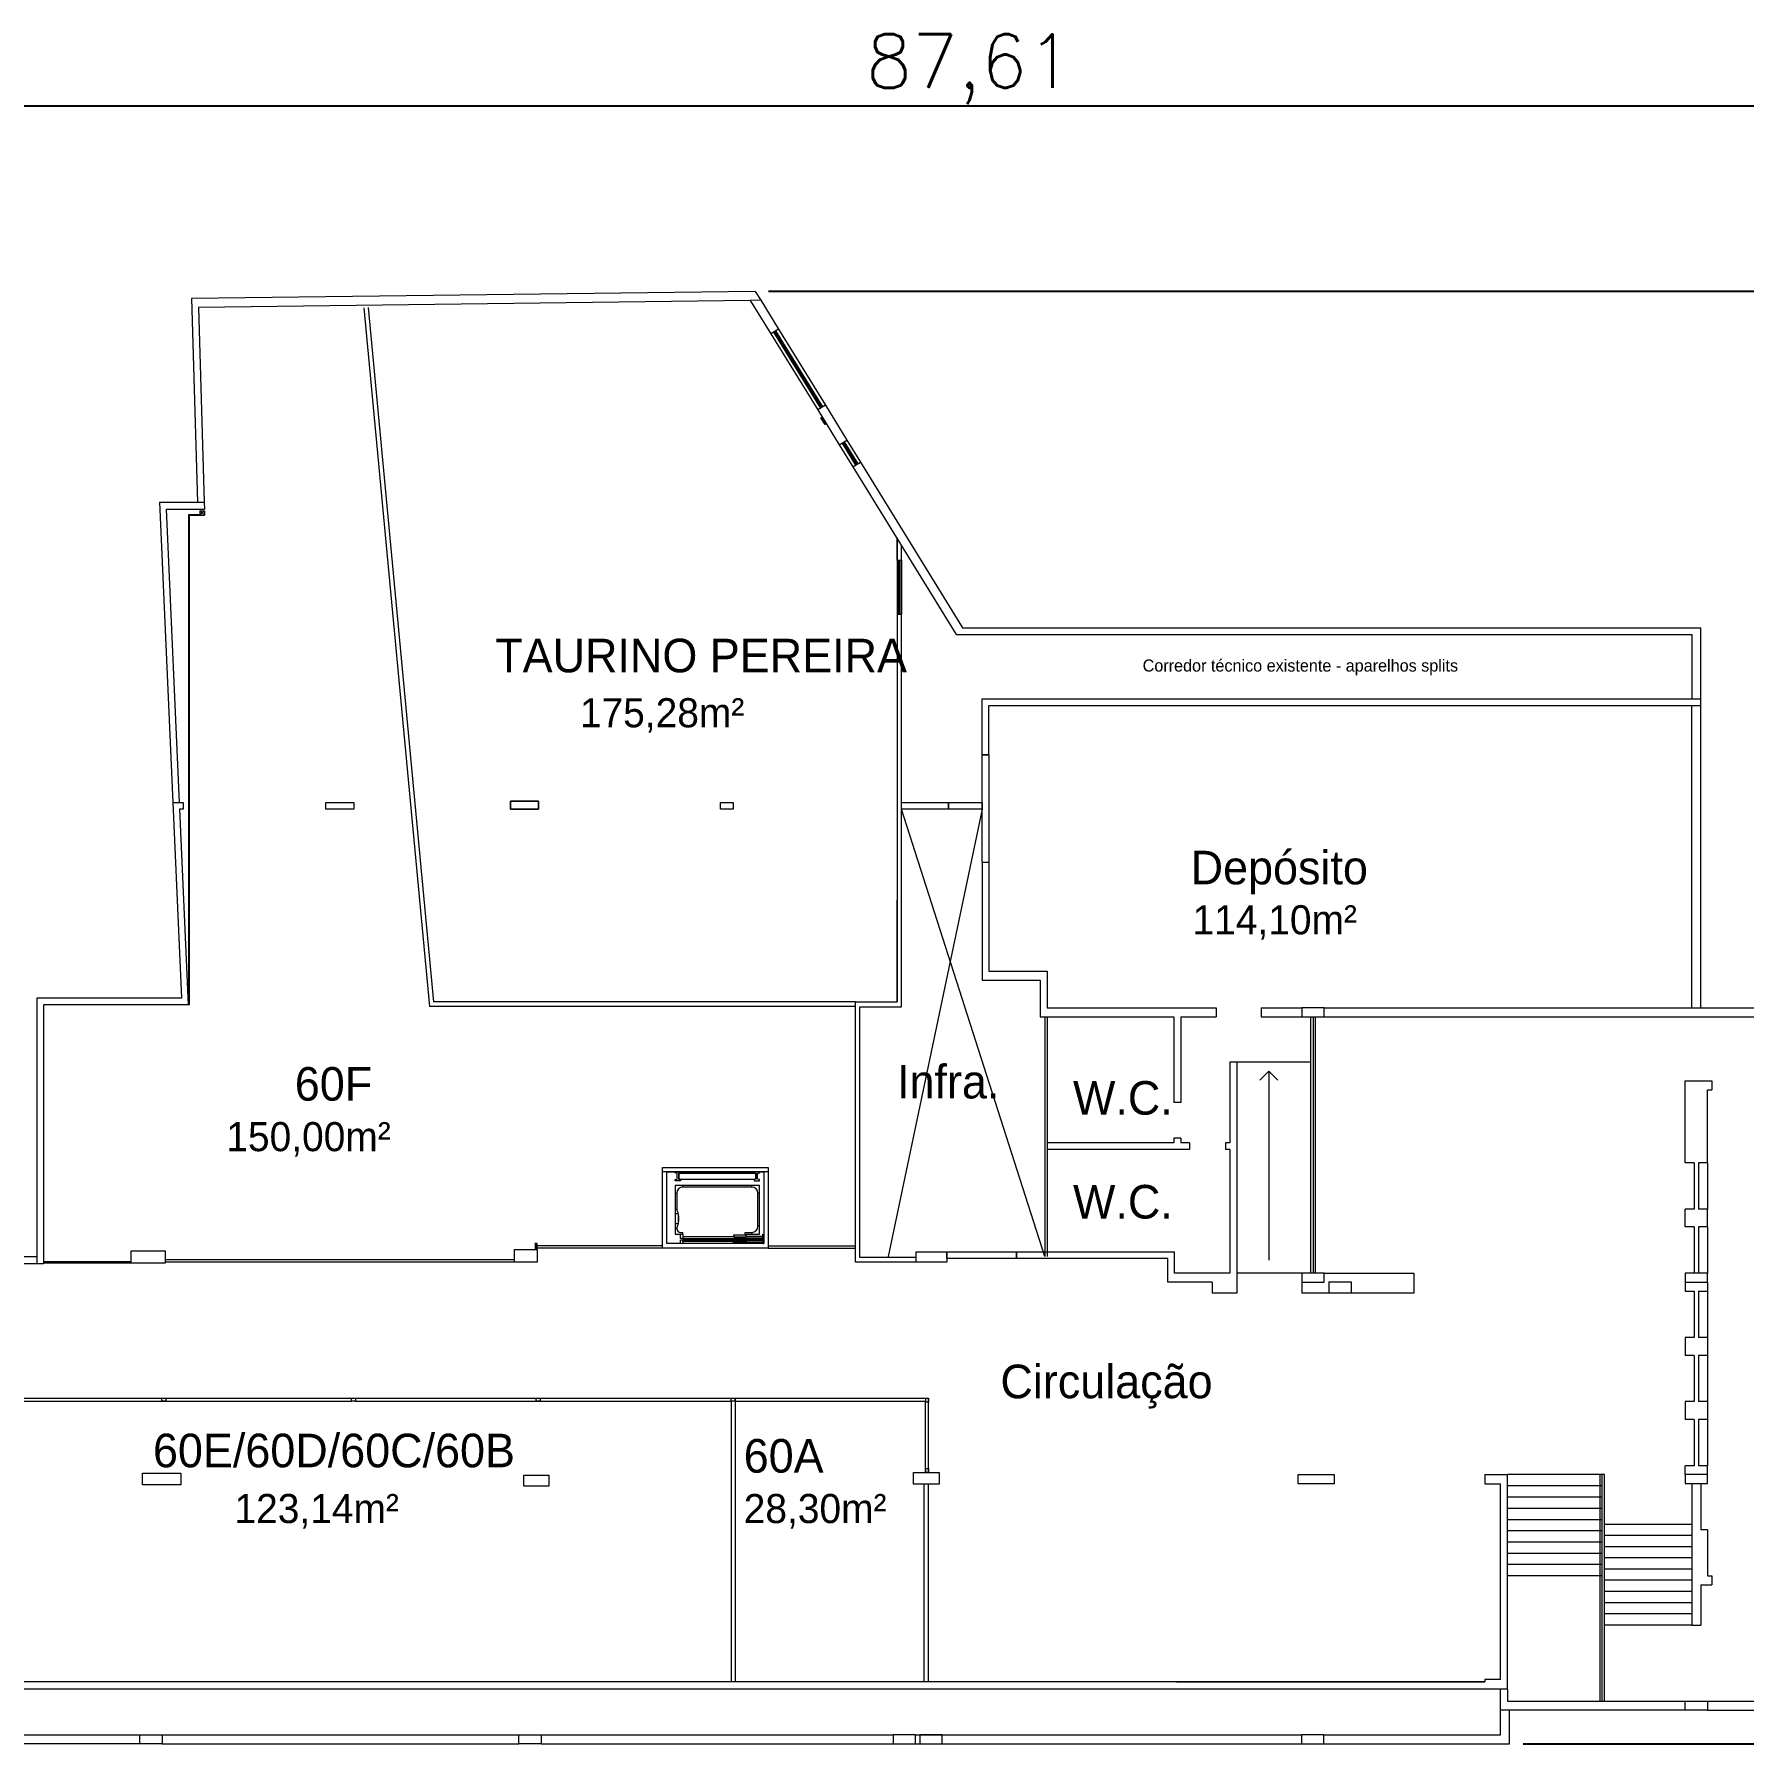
# Model space of a CAD drawing. Header units: metres. Extents: x 3139 to 3231.7, y 1756.4 to 1798.3.
# Drawn here: x 3161.91 to 3200.09, y 1760.14 to 1798.32 of the extents above; entities that cross this region are included whole.
import ezdxf

# ---------------------------------------------------------------- set-up
doc = ezdxf.new("R2010")
doc.units = ezdxf.units.M
doc.layers.add('PAREDES', color=7, linetype='Continuous')
doc.layers.add('VAGAS', color=253, linetype='Continuous')
doc.styles.add('PADRAO MK', font='')
doc.styles.add('ROMANS', font='romans', dxfattribs={"height": 0.16})
doc.styles.get("Standard").update_dxf_attribs({"font": 'arial.ttf'})
doc.styles.get('PADRAO MK').set_extended_font_data('AvantGarde Bk BT')
doc.dimstyles.new('Cota', dxfattribs={"dimtxt": 0.07, "dimasz": 0.08, "dimexe": 0.04, "dimexo": 0.04, "dimgap": 0.02, "dimtad": 1, "dimtxsty": 'Standard', "dimcen": 2.5, "dimclrd": 252, "dimclre": 252, "dimadec": 0, "dimazin": 0, "dimtfac": 1, "dimtmove": 0, "dimatfit": 3, "dimfxl": 1, "dimarcsym": 0})

# ---------------------------------------------------------------- blocks, each defined once
blk = doc.blocks.new('*D8')
at = {"layer": 'DEFPOINTS', "color": 0, "transparency": 16777216}
for p in [(3226.606, 1796.718), (3138.997, 1776.993), (3226.606, 1775.974)]:
    blk.add_point(p, dxfattribs=at)
at = {"layer": 'VAGAS', "color": 1, "lineweight": -2, "transparency": 16777216}
for p, q in [((3138.997, 1777.293), (3138.997, 1797.218)), ((3226.606, 1776.274), (3226.606, 1797.218)), ((3139.347, 1796.718), (3226.256, 1796.718))]:
    blk.add_line(p, q, dxfattribs=at)
at = {"layer": 'VAGAS', "color": 1, "transparency": 16777216}
for points in [[(3139.347, 1796.777), (3139.347, 1796.66), (3138.997, 1796.718)], [(3226.256, 1796.777), (3226.256, 1796.66), (3226.606, 1796.718)]]:
    blk.add_solid(points, dxfattribs=at)
at = {"layer": 'VAGAS', "color": 7, "transparency": 16777216, "insert": (3182.801, 1797.533), "char_height": 0.16, "attachment_point": 5, "style": 'ROMANS'}
blk.add_mtext('{\\H7.5x;87,61}', dxfattribs=at)
blk = doc.blocks.new('_ArchTick')
at = {"color": 0, "linetype": 'ByBlock', "const_width": 0.15}
blk.add_lwpolyline([(-0.5, -0.5), (0.5, 0.5)], dxfattribs=at)
blk = doc.blocks.new('*D9')
at = {"layer": 'DEFPOINTS', "color": 0, "transparency": 16777216}
for p in [(3178.013, 1792.577), (3194.861, 1760.143), (3231.205, 1760.143)]:
    blk.add_point(p, dxfattribs=at)
at = {"layer": 'VAGAS', "color": 1, "lineweight": -2, "transparency": 16777216}
for p, q in [((3178.313, 1792.577), (3231.705, 1792.577)), ((3231.205, 1792.227), (3231.205, 1760.493)), ((3195.161, 1760.143), (3231.705, 1760.143))]:
    blk.add_line(p, q, dxfattribs=at)
at = {"layer": 'VAGAS', "color": 1, "transparency": 16777216}
for points in [[(3231.146, 1792.227), (3231.263, 1792.227), (3231.205, 1792.577)], [(3231.146, 1760.493), (3231.263, 1760.493), (3231.205, 1760.143)]]:
    blk.add_solid(points, dxfattribs=at)
at = {"layer": 'VAGAS', "color": 7, "transparency": 16777216, "insert": (3230.391, 1776.36), "char_height": 0.16, "attachment_point": 5, "rotation": 90, "style": 'ROMANS'}
blk.add_mtext('{\\H7.5x;32,43}', dxfattribs=at)
blk = doc.blocks.new('_Open90')
at = {"color": 0, "linetype": 'ByBlock', "lineweight": -2}
for p, q in [((0, 0), (-1, 0)), ((-0.5, 0.5), (0, 0)), ((0, 0), (-0.5, -0.5))]:
    blk.add_line(p, q, dxfattribs=at)

msp = doc.modelspace()

# ---------------------------------------------------------------- linework, layer by layer
at = {"layer": 'PAREDES', "color": 253, "lineweight": 0}
for p, q in [((3178.013, 1792.574), (3165.428, 1792.413)), ((3178.013, 1792.574), (3178.136, 1792.376)), ((3165.428, 1792.413), (3165.555, 1787.863)), ((3177.903, 1792.373), (3165.58, 1792.214)), ((3165.58, 1792.214), (3165.705, 1787.863)), ((3169.271, 1792.204), (3170.738, 1776.608)), ((3169.371, 1792.213), (3170.829, 1776.708)), ((3178.136, 1792.376), (3177.903, 1792.373)), ((3177.903, 1792.373), (3178.362, 1791.628)), ((3178.136, 1792.376), (3178.532, 1791.733)), ((3178.532, 1791.733), (3178.362, 1791.628)), ((3178.362, 1791.628), (3179.411, 1789.926)), ((3178.424, 1791.666), (3179.473, 1789.964)), ((3178.447, 1791.681), (3179.496, 1789.978)), ((3178.47, 1791.695), (3179.519, 1789.992)), ((3178.532, 1791.733), (3179.581, 1790.03)), ((3179.581, 1790.03), (3179.411, 1789.926)), ((3179.411, 1789.926), (3179.891, 1789.148)), ((3179.581, 1790.03), (3180.061, 1789.253)), ((3179.482, 1789.753), (3179.506, 1789.771)), ((3179.573, 1789.603), (3179.482, 1789.753)), ((3179.597, 1789.621), (3179.506, 1789.771)), ((3179.573, 1789.603), (3179.597, 1789.621)), ((3179.891, 1789.148), (3180.061, 1789.253)), ((3179.891, 1789.148), (3180.195, 1788.654)), ((3179.953, 1789.186), (3180.257, 1788.692)), ((3179.976, 1789.2), (3180.28, 1788.707)), ((3179.999, 1789.214), (3180.303, 1788.721)), ((3180.061, 1789.253), (3180.365, 1788.759)), ((3180.195, 1788.654), (3180.365, 1788.759)), ((3180.365, 1788.759), (3182.644, 1785.063)), ((3180.195, 1788.654), (3182.501, 1784.913)), ((3164.708, 1787.863), (3165.007, 1781.163)), ((3164.708, 1787.863), (3165.705, 1787.863)), ((3164.858, 1787.713), (3165.15, 1781.163)), ((3164.858, 1787.713), (3165.712, 1787.713)), ((3165.362, 1787.593), (3165.612, 1787.593)), ((3165.362, 1776.643), (3165.362, 1787.593)), ((3165.362, 1787.593), (3165.612, 1787.593)), ((3165.612, 1787.573), (3165.712, 1787.673)), ((3165.705, 1787.863), (3165.712, 1787.713)), ((3165.382, 1787.573), (3165.612, 1787.573)), ((3165.382, 1776.643), (3165.382, 1787.573)), ((3165.382, 1787.573), (3165.612, 1787.573)), ((3181.182, 1786.568), (3181.182, 1787.054)), ((3181.182, 1787.054), (3181.182, 1776.708)), ((3181.281, 1786.568), (3181.281, 1786.892)), ((3181.182, 1786.568), (3181.182, 1785.368)), ((3181.182, 1786.568), (3181.281, 1786.568)), ((3181.215, 1786.568), (3181.215, 1785.368)), ((3181.232, 1786.568), (3181.232, 1785.368)), ((3181.245, 1786.568), (3181.245, 1785.368)), ((3181.281, 1786.568), (3181.281, 1785.368)), ((3181.182, 1785.368), (3181.282, 1785.368)), ((3181.281, 1785.368), (3181.281, 1785.368)), ((3181.282, 1776.598), (3181.282, 1785.368)), ((3182.501, 1784.913), (3191.702, 1784.913)), ((3182.644, 1785.063), (3191.702, 1785.063)), ((3191.702, 1785.063), (3199.131, 1785.063)), ((3191.702, 1784.913), (3198.931, 1784.913)), ((3198.931, 1784.913), (3198.931, 1783.473)), ((3199.131, 1783.473), (3199.131, 1785.063)), ((3183.081, 1782.223), (3183.081, 1783.473)), ((3183.081, 1783.473), (3199.131, 1783.473)), ((3183.081, 1782.223), (3183.081, 1783.473)), ((3199.131, 1776.573), (3199.131, 1783.473)), ((3183.231, 1782.223), (3183.231, 1783.323)), ((3183.231, 1783.323), (3199.131, 1783.323)), ((3183.231, 1782.223), (3183.231, 1783.323)), ((3198.931, 1776.573), (3198.931, 1783.323)), ((3183.231, 1782.223), (3183.081, 1782.223)), ((3183.081, 1779.823), (3183.081, 1782.223)), ((3183.081, 1782.223), (3183.231, 1782.223)), ((3183.231, 1782.223), (3183.231, 1779.823)), ((3165.007, 1781.163), (3165.242, 1781.163)), ((3165.007, 1781.163), (3165.242, 1781.163)), ((3165.007, 1781.163), (3165.202, 1776.793)), ((3165.007, 1781.163), (3165.202, 1776.793)), ((3165.242, 1781.163), (3165.242, 1781.013)), ((3165.242, 1781.163), (3165.242, 1781.013)), ((3168.422, 1781.013), (3168.422, 1781.163)), ((3168.422, 1781.163), (3169.052, 1781.163)), ((3168.422, 1781.013), (3168.422, 1781.163)), ((3168.422, 1781.163), (3169.052, 1781.163)), ((3169.052, 1781.163), (3169.052, 1781.013)), ((3169.052, 1781.163), (3169.052, 1781.013)), ((3172.552, 1781.013), (3172.552, 1781.193)), ((3172.552, 1781.193), (3172.882, 1781.193)), ((3173.172, 1781.193), (3172.552, 1781.193)), ((3172.552, 1781.193), (3172.552, 1781.013)), ((3172.882, 1781.193), (3172.882, 1781.193)), ((3172.882, 1781.193), (3173.172, 1781.193)), ((3173.172, 1781.193), (3173.172, 1781.013)), ((3173.172, 1781.013), (3173.172, 1781.193)), ((3177.242, 1781.163), (3177.522, 1781.163)), ((3177.242, 1781.013), (3177.242, 1781.163)), ((3177.242, 1781.163), (3177.522, 1781.163)), ((3177.242, 1781.013), (3177.242, 1781.163)), ((3177.242, 1781.163), (3177.522, 1781.163)), ((3177.242, 1781.013), (3177.242, 1781.163)), ((3177.522, 1781.163), (3177.522, 1781.013)), ((3177.522, 1781.163), (3177.522, 1781.013)), ((3177.522, 1781.163), (3177.522, 1781.013)), ((3181.282, 1781.163), (3182.331, 1781.163)), ((3181.282, 1781.013), (3181.282, 1781.163)), ((3181.282, 1781.163), (3182.331, 1781.163)), ((3181.282, 1781.013), (3181.282, 1781.163)), ((3182.331, 1781.163), (3183.081, 1781.163)), ((3182.331, 1781.013), (3182.331, 1781.163)), ((3182.331, 1781.163), (3182.331, 1781.013)), ((3182.331, 1781.163), (3182.331, 1781.013)), ((3183.081, 1781.163), (3183.081, 1781.013)), ((3165.242, 1781.013), (3165.157, 1781.013)), ((3165.157, 1781.013), (3165.352, 1776.643)), ((3165.242, 1781.013), (3165.157, 1781.013)), ((3165.157, 1781.013), (3165.352, 1776.643)), ((3169.052, 1781.013), (3168.422, 1781.013)), ((3169.052, 1781.013), (3168.422, 1781.013)), ((3173.172, 1781.013), (3172.552, 1781.013)), ((3172.552, 1781.013), (3173.172, 1781.013)), ((3177.522, 1781.013), (3177.242, 1781.013)), ((3177.522, 1781.013), (3177.242, 1781.013)), ((3177.522, 1781.013), (3177.242, 1781.013)), ((3183.081, 1781.013), (3180.981, 1771.023)), ((3182.181, 1781.013), (3181.282, 1781.013)), ((3182.331, 1781.013), (3181.282, 1781.013)), ((3184.481, 1771.023), (3181.282, 1781.013)), ((3183.081, 1781.013), (3182.331, 1781.013)), ((3183.081, 1779.823), (3183.081, 1777.193)), ((3183.231, 1779.823), (3183.081, 1779.823)), ((3183.081, 1779.823), (3183.081, 1777.193)), ((3183.231, 1779.823), (3183.231, 1777.393)), ((3181.182, 1776.708), (3181.182, 1778.977)), ((3183.231, 1777.393), (3184.531, 1777.393)), ((3184.531, 1777.393), (3184.531, 1776.573)), ((3183.081, 1777.193), (3184.381, 1777.193)), ((3183.081, 1777.193), (3184.381, 1777.193)), ((3184.381, 1777.193), (3184.381, 1776.373)), ((3165.202, 1776.793), (3161.972, 1776.793)), ((3161.972, 1776.793), (3161.972, 1770.863)), ((3161.972, 1776.643), (3161.972, 1771.013)), ((3165.382, 1776.643), (3162.122, 1776.643)), ((3162.122, 1776.643), (3162.122, 1770.863)), ((3162.122, 1776.643), (3162.122, 1776.643)), ((3162.122, 1776.643), (3162.122, 1770.863)), ((3180.252, 1776.608), (3170.738, 1776.608)), ((3180.252, 1776.708), (3170.829, 1776.708)), ((3180.252, 1770.898), (3180.252, 1776.708)), ((3180.252, 1770.898), (3180.252, 1776.708)), ((3180.252, 1776.708), (3181.182, 1776.708)), ((3180.352, 1770.998), (3180.352, 1776.598)), ((3180.352, 1776.598), (3181.282, 1776.598)), ((3180.352, 1770.998), (3180.352, 1776.598)), ((3184.531, 1776.573), (3188.31, 1776.573)), ((3188.31, 1776.573), (3188.31, 1776.373)), ((3189.31, 1776.573), (3190.221, 1776.573)), ((3189.31, 1776.573), (3189.31, 1776.373)), ((3190.721, 1776.573), (3190.221, 1776.573)), ((3190.221, 1776.573), (3190.221, 1776.373)), ((3190.721, 1776.573), (3195.113, 1776.573)), ((3190.721, 1776.373), (3190.721, 1776.573)), ((3190.781, 1776.573), (3207.817, 1776.573)), ((3190.781, 1776.573), (3207.817, 1776.573)), ((3184.381, 1776.373), (3187.366, 1776.373)), ((3184.481, 1776.373), (3184.481, 1771.023)), ((3184.531, 1776.373), (3184.531, 1771.023)), ((3187.366, 1776.373), (3187.366, 1774.463)), ((3187.516, 1776.373), (3187.516, 1774.463)), ((3187.516, 1776.373), (3188.31, 1776.373)), ((3189.31, 1776.373), (3190.221, 1776.373)), ((3190.221, 1776.373), (3190.721, 1776.373)), ((3190.413, 1776.373), (3190.413, 1770.653)), ((3190.476, 1776.373), (3190.476, 1770.653)), ((3190.519, 1776.373), (3190.519, 1770.653)), ((3190.721, 1776.373), (3195.113, 1776.373)), ((3190.781, 1776.373), (3201.131, 1776.373)), ((3190.781, 1776.373), (3201.131, 1776.373)), ((3188.616, 1775.373), (3188.616, 1773.563)), ((3188.616, 1775.373), (3188.766, 1775.373)), ((3188.766, 1775.373), (3188.766, 1772.183)), ((3188.766, 1775.373), (3190.413, 1775.373)), ((3190.519, 1774.948), (3190.519, 1774.798)), ((3198.781, 1774.948), (3199.381, 1774.948)), ((3198.781, 1773.113), (3198.781, 1774.948)), ((3199.281, 1774.748), (3199.381, 1774.748)), ((3199.281, 1773.113), (3199.281, 1774.748)), ((3199.381, 1774.948), (3199.381, 1774.748)), ((3187.516, 1774.463), (3187.366, 1774.463)), ((3187.366, 1773.563), (3184.533, 1773.563)), ((3187.516, 1773.663), (3187.366, 1773.663)), ((3187.366, 1773.663), (3187.366, 1773.563)), ((3187.516, 1773.663), (3187.516, 1773.563)), ((3187.716, 1773.563), (3187.516, 1773.563)), ((3187.716, 1773.563), (3187.716, 1773.413)), ((3188.616, 1773.563), (3188.516, 1773.563)), ((3188.516, 1773.563), (3188.516, 1773.413)), ((3187.716, 1773.413), (3184.531, 1773.413)), ((3188.616, 1773.413), (3188.516, 1773.413)), ((3188.616, 1773.413), (3188.616, 1770.653)), ((3188.766, 1773.223), (3188.766, 1770.203)), ((3198.981, 1773.113), (3198.781, 1773.113)), ((3198.981, 1773.113), (3198.981, 1772.083)), ((3199.281, 1773.113), (3199.081, 1773.113)), ((3199.081, 1773.113), (3199.081, 1772.083)), ((3199.281, 1773.113), (3199.281, 1772.083)), ((3175.942, 1771.213), (3175.942, 1773.013)), ((3175.942, 1773.013), (3178.302, 1773.013)), ((3175.942, 1772.915), (3175.942, 1773.013)), ((3175.942, 1773.013), (3178.302, 1773.013)), ((3175.942, 1771.213), (3175.942, 1773.013)), ((3175.942, 1773.013), (3178.302, 1773.013)), ((3175.942, 1772.915), (3175.942, 1773.013)), ((3175.942, 1773.013), (3178.302, 1773.013)), ((3178.302, 1772.915), (3175.942, 1772.915)), ((3178.302, 1772.915), (3175.942, 1772.915)), ((3176.043, 1771.311), (3176.043, 1772.915)), ((3176.043, 1772.915), (3178.207, 1772.915)), ((3176.043, 1771.311), (3176.043, 1772.915)), ((3176.043, 1772.915), (3178.207, 1772.915)), ((3176.223, 1772.89), (3176.223, 1772.915)), ((3176.223, 1772.915), (3176.348, 1772.915)), ((3176.223, 1772.89), (3176.223, 1772.915)), ((3176.223, 1772.915), (3176.348, 1772.915)), ((3176.223, 1772.89), (3176.223, 1772.915)), ((3176.223, 1772.915), (3176.348, 1772.915)), ((3176.273, 1772.877), (3176.223, 1772.89)), ((3176.273, 1772.877), (3176.223, 1772.89)), ((3176.273, 1772.877), (3176.223, 1772.89)), ((3176.223, 1772.74), (3176.273, 1772.752)), ((3176.223, 1772.74), (3176.273, 1772.752)), ((3176.223, 1772.74), (3176.273, 1772.752)), ((3176.223, 1772.715), (3176.223, 1772.74)), ((3176.223, 1772.715), (3176.223, 1772.74)), ((3176.223, 1772.715), (3176.223, 1772.74)), ((3176.348, 1772.715), (3176.223, 1772.715)), ((3176.348, 1772.715), (3176.223, 1772.715)), ((3176.348, 1772.715), (3176.223, 1772.715)), ((3176.273, 1772.752), (3176.273, 1772.877)), ((3176.273, 1772.752), (3176.273, 1772.877)), ((3176.273, 1772.752), (3176.273, 1772.877)), ((3176.348, 1772.89), (3176.298, 1772.877)), ((3176.348, 1772.89), (3176.298, 1772.877)), ((3176.348, 1772.89), (3176.298, 1772.877)), ((3176.298, 1772.877), (3176.298, 1772.752)), ((3176.298, 1772.877), (3176.298, 1772.752)), ((3176.298, 1772.877), (3176.298, 1772.752)), ((3176.298, 1772.752), (3176.348, 1772.74)), ((3176.298, 1772.752), (3176.348, 1772.74)), ((3176.298, 1772.752), (3176.348, 1772.74)), ((3176.348, 1772.877), (3176.311, 1772.865)), ((3176.348, 1772.877), (3176.311, 1772.865)), ((3176.348, 1772.877), (3176.311, 1772.865)), ((3176.311, 1772.865), (3176.311, 1772.765)), ((3176.311, 1772.865), (3176.311, 1772.765)), ((3176.311, 1772.865), (3176.311, 1772.765)), ((3176.311, 1772.765), (3176.348, 1772.752)), ((3176.311, 1772.765), (3176.348, 1772.752)), ((3176.311, 1772.765), (3176.348, 1772.752)), ((3176.348, 1772.915), (3176.348, 1772.89)), ((3176.348, 1772.915), (3176.348, 1772.89)), ((3176.348, 1772.915), (3176.348, 1772.89)), ((3177.987, 1772.877), (3176.348, 1772.877)), ((3177.987, 1772.877), (3176.348, 1772.877)), ((3177.987, 1772.877), (3176.348, 1772.877)), ((3176.348, 1772.752), (3177.987, 1772.752)), ((3176.348, 1772.752), (3177.987, 1772.752)), ((3176.348, 1772.752), (3177.987, 1772.752)), ((3176.348, 1772.74), (3176.348, 1772.715)), ((3176.348, 1772.74), (3176.348, 1772.715)), ((3176.348, 1772.74), (3176.348, 1772.715)), ((3178.112, 1772.915), (3177.987, 1772.915)), ((3177.987, 1772.915), (3177.987, 1772.89)), ((3178.112, 1772.915), (3177.987, 1772.915)), ((3177.987, 1772.915), (3177.987, 1772.89)), ((3178.112, 1772.915), (3177.987, 1772.915)), ((3177.987, 1772.915), (3177.987, 1772.89)), ((3177.987, 1772.89), (3178.037, 1772.877)), ((3177.987, 1772.89), (3178.037, 1772.877)), ((3177.987, 1772.89), (3178.037, 1772.877)), ((3178.025, 1772.865), (3177.987, 1772.877)), ((3178.025, 1772.865), (3177.987, 1772.877)), ((3178.025, 1772.865), (3177.987, 1772.877)), ((3177.987, 1772.752), (3178.025, 1772.765)), ((3177.987, 1772.752), (3178.025, 1772.765)), ((3177.987, 1772.752), (3178.025, 1772.765)), ((3178.037, 1772.752), (3177.987, 1772.74)), ((3178.037, 1772.752), (3177.987, 1772.74)), ((3178.037, 1772.752), (3177.987, 1772.74)), ((3177.987, 1772.74), (3177.987, 1772.715)), ((3177.987, 1772.74), (3177.987, 1772.715)), ((3177.987, 1772.74), (3177.987, 1772.715)), ((3177.987, 1772.715), (3178.112, 1772.715)), ((3177.987, 1772.715), (3178.112, 1772.715)), ((3177.987, 1772.715), (3178.112, 1772.715)), ((3178.025, 1772.765), (3178.025, 1772.865)), ((3178.025, 1772.765), (3178.025, 1772.865)), ((3178.025, 1772.765), (3178.025, 1772.865)), ((3178.037, 1772.877), (3178.037, 1772.752)), ((3178.037, 1772.877), (3178.037, 1772.752)), ((3178.037, 1772.877), (3178.037, 1772.752)), ((3178.062, 1772.877), (3178.112, 1772.89)), ((3178.062, 1772.877), (3178.112, 1772.89)), ((3178.062, 1772.877), (3178.112, 1772.89)), ((3178.062, 1772.752), (3178.062, 1772.877)), ((3178.062, 1772.752), (3178.062, 1772.877)), ((3178.062, 1772.752), (3178.062, 1772.877)), ((3178.112, 1772.74), (3178.062, 1772.752)), ((3178.112, 1772.74), (3178.062, 1772.752)), ((3178.112, 1772.74), (3178.062, 1772.752)), ((3178.112, 1772.89), (3178.112, 1772.915)), ((3178.112, 1772.89), (3178.112, 1772.915)), ((3178.112, 1772.89), (3178.112, 1772.915)), ((3178.112, 1772.715), (3178.112, 1772.74)), ((3178.112, 1772.715), (3178.112, 1772.74)), ((3178.112, 1772.715), (3178.112, 1772.74)), ((3178.207, 1772.915), (3178.207, 1771.311)), ((3178.207, 1772.915), (3178.207, 1771.311)), ((3178.302, 1773.013), (3178.302, 1771.213)), ((3178.302, 1773.013), (3178.302, 1772.915)), ((3178.302, 1773.013), (3178.302, 1771.213)), ((3178.302, 1773.013), (3178.302, 1772.915)), ((3178.112, 1772.612), (3176.223, 1772.612)), ((3176.223, 1772.612), (3176.223, 1771.648)), ((3178.112, 1772.612), (3176.223, 1772.612)), ((3176.223, 1772.612), (3176.223, 1771.648)), ((3178.112, 1772.612), (3176.223, 1772.612)), ((3176.223, 1772.612), (3176.223, 1771.648)), ((3176.223, 1772.437), (3176.261, 1772.437)), ((3176.223, 1772.437), (3176.261, 1772.437)), ((3176.223, 1772.437), (3176.261, 1772.437)), ((3176.261, 1772.437), (3176.261, 1772.073)), ((3176.261, 1772.437), (3176.261, 1772.437)), ((3176.261, 1772.437), (3176.261, 1772.073)), ((3176.261, 1772.437), (3176.261, 1772.437)), ((3176.261, 1772.437), (3176.261, 1772.073)), ((3176.261, 1772.437), (3176.261, 1772.437)), ((3176.398, 1772.574), (3176.398, 1772.612)), ((3176.398, 1772.574), (3176.398, 1772.612)), ((3176.398, 1772.574), (3176.398, 1772.612)), ((3176.398, 1772.574), (3176.398, 1772.574)), ((3177.937, 1772.574), (3176.398, 1772.574)), ((3176.398, 1772.574), (3176.398, 1772.574)), ((3177.937, 1772.574), (3176.398, 1772.574)), ((3176.398, 1772.574), (3176.398, 1772.574)), ((3177.937, 1772.574), (3176.398, 1772.574)), ((3177.937, 1772.574), (3177.937, 1772.612)), ((3177.937, 1772.574), (3177.937, 1772.612)), ((3177.937, 1772.574), (3177.937, 1772.612)), ((3177.937, 1772.574), (3177.937, 1772.574)), ((3177.937, 1772.574), (3177.937, 1772.574)), ((3177.937, 1772.574), (3177.937, 1772.574)), ((3178.112, 1772.437), (3178.075, 1772.437)), ((3178.075, 1772.437), (3178.075, 1772.437)), ((3178.075, 1771.698), (3178.075, 1772.437)), ((3178.112, 1772.437), (3178.075, 1772.437)), ((3178.075, 1772.437), (3178.075, 1772.437)), ((3178.075, 1771.698), (3178.075, 1772.437)), ((3178.112, 1772.437), (3178.075, 1772.437)), ((3178.075, 1772.437), (3178.075, 1772.437)), ((3178.075, 1771.698), (3178.075, 1772.437)), ((3178.112, 1771.523), (3178.112, 1772.612)), ((3178.112, 1771.523), (3178.112, 1772.612)), ((3178.112, 1771.523), (3178.112, 1772.612)), ((3176.261, 1772.073), (3176.223, 1772.073)), ((3176.261, 1772.073), (3176.223, 1772.073)), ((3176.261, 1772.073), (3176.223, 1772.073)), ((3176.297, 1771.978), (3176.223, 1771.978)), ((3176.297, 1771.978), (3176.223, 1771.978)), ((3176.297, 1771.978), (3176.223, 1771.978)), ((3176.297, 1771.756), (3176.297, 1771.978)), ((3176.297, 1771.756), (3176.297, 1771.978)), ((3176.297, 1771.756), (3176.297, 1771.978)), ((3198.981, 1772.083), (3198.781, 1772.083)), ((3198.781, 1771.683), (3198.781, 1772.083)), ((3199.281, 1772.083), (3199.081, 1772.083)), ((3199.281, 1771.683), (3199.281, 1772.083)), ((3176.297, 1771.756), (3176.223, 1771.756)), ((3176.297, 1771.756), (3176.223, 1771.756)), ((3176.297, 1771.756), (3176.223, 1771.756)), ((3176.223, 1771.648), (3176.223, 1771.523)), ((3176.223, 1771.648), (3176.261, 1771.648)), ((3176.223, 1771.648), (3176.223, 1771.523)), ((3176.223, 1771.648), (3176.261, 1771.648)), ((3176.223, 1771.648), (3176.223, 1771.523)), ((3176.223, 1771.648), (3176.261, 1771.648)), ((3176.261, 1771.648), (3176.261, 1771.648)), ((3176.261, 1771.648), (3176.261, 1771.648)), ((3176.261, 1771.648), (3176.261, 1771.648)), ((3176.261, 1771.648), (3176.261, 1771.648)), ((3176.261, 1771.648), (3176.261, 1771.648)), ((3176.261, 1771.648), (3176.261, 1771.648)), ((3176.348, 1771.561), (3176.398, 1771.561)), ((3176.348, 1771.561), (3176.398, 1771.561)), ((3176.348, 1771.561), (3176.398, 1771.561)), ((3176.398, 1771.523), (3176.398, 1771.561)), ((3176.398, 1771.523), (3176.398, 1771.561)), ((3176.398, 1771.523), (3176.398, 1771.561)), ((3177.787, 1771.511), (3177.787, 1771.561)), ((3177.787, 1771.561), (3177.937, 1771.561)), ((3177.787, 1771.511), (3177.787, 1771.561)), ((3177.787, 1771.561), (3177.937, 1771.561)), ((3177.787, 1771.511), (3177.787, 1771.561)), ((3177.787, 1771.561), (3177.937, 1771.561)), ((3177.937, 1771.561), (3177.937, 1771.561)), ((3177.937, 1771.561), (3177.937, 1771.523)), ((3177.937, 1771.561), (3177.937, 1771.561)), ((3177.937, 1771.561), (3177.937, 1771.523)), ((3177.937, 1771.561), (3177.937, 1771.561)), ((3177.937, 1771.561), (3177.937, 1771.523)), ((3178.112, 1771.698), (3178.075, 1771.698)), ((3178.075, 1771.698), (3178.075, 1771.698)), ((3178.112, 1771.698), (3178.075, 1771.698)), ((3178.075, 1771.698), (3178.075, 1771.698)), ((3178.112, 1771.698), (3178.075, 1771.698)), ((3178.075, 1771.698), (3178.075, 1771.698)), ((3198.981, 1771.683), (3198.781, 1771.683)), ((3198.981, 1771.683), (3198.981, 1770.653)), ((3199.081, 1771.683), (3199.081, 1770.653)), ((3199.281, 1771.683), (3199.081, 1771.683)), ((3199.281, 1771.683), (3199.281, 1770.653)), ((3172.637, 1770.898), (3172.637, 1771.183)), ((3172.637, 1771.183), (3173.147, 1771.183)), ((3172.637, 1770.898), (3172.637, 1771.183)), ((3172.637, 1771.183), (3173.147, 1771.183)), ((3173.147, 1771.312), (3173.097, 1771.312)), ((3173.097, 1771.312), (3173.097, 1771.183)), ((3173.147, 1771.183), (3173.097, 1771.312)), ((3173.097, 1771.312), (3173.097, 1771.183)), ((3173.097, 1771.183), (3173.147, 1771.312)), ((3173.097, 1771.183), (3173.147, 1771.183)), ((3173.147, 1771.183), (3173.147, 1771.312)), ((3175.942, 1771.261), (3173.147, 1771.261)), ((3175.942, 1771.213), (3173.147, 1771.213)), ((3173.147, 1771.183), (3173.147, 1770.898)), ((3173.147, 1771.183), (3173.147, 1770.898)), ((3178.302, 1771.213), (3175.942, 1771.213)), ((3178.302, 1771.213), (3175.942, 1771.213)), ((3178.207, 1771.311), (3176.043, 1771.311)), ((3178.207, 1771.311), (3176.043, 1771.311)), ((3176.223, 1771.523), (3176.398, 1771.523)), ((3176.223, 1771.523), (3176.398, 1771.523)), ((3176.223, 1771.523), (3176.398, 1771.523)), ((3176.348, 1771.423), (3176.348, 1771.523)), ((3176.348, 1771.523), (3176.398, 1771.523)), ((3176.348, 1771.423), (3176.348, 1771.523)), ((3176.348, 1771.523), (3176.398, 1771.523)), ((3176.348, 1771.423), (3176.348, 1771.523)), ((3176.348, 1771.523), (3176.398, 1771.523)), ((3176.398, 1771.423), (3176.348, 1771.423)), ((3176.398, 1771.423), (3176.348, 1771.423)), ((3176.398, 1771.423), (3176.348, 1771.423)), ((3176.348, 1771.311), (3176.348, 1771.398)), ((3176.348, 1771.398), (3176.398, 1771.398)), ((3176.348, 1771.311), (3176.348, 1771.398)), ((3176.348, 1771.398), (3176.398, 1771.398)), ((3176.348, 1771.311), (3176.348, 1771.398)), ((3176.348, 1771.398), (3176.398, 1771.398)), ((3176.398, 1771.311), (3176.348, 1771.311)), ((3176.348, 1771.311), (3176.348, 1771.311)), ((3176.348, 1771.311), (3176.348, 1771.311)), ((3176.398, 1771.311), (3176.348, 1771.311)), ((3176.348, 1771.311), (3176.348, 1771.311)), ((3176.348, 1771.311), (3176.348, 1771.311)), ((3176.398, 1771.311), (3176.348, 1771.311)), ((3176.348, 1771.311), (3176.348, 1771.311)), ((3176.348, 1771.311), (3176.348, 1771.311)), ((3176.398, 1771.523), (3176.398, 1771.423)), ((3176.398, 1771.523), (3176.398, 1771.423)), ((3176.398, 1771.523), (3176.398, 1771.423)), ((3177.555, 1771.461), (3176.398, 1771.461)), ((3176.398, 1771.461), (3176.398, 1771.423)), ((3177.555, 1771.461), (3176.398, 1771.461)), ((3176.398, 1771.461), (3176.398, 1771.423)), ((3177.555, 1771.461), (3176.398, 1771.461)), ((3176.398, 1771.461), (3176.398, 1771.423)), ((3176.398, 1771.423), (3178.187, 1771.423)), ((3176.398, 1771.423), (3177.555, 1771.423)), ((3176.398, 1771.423), (3178.187, 1771.423)), ((3176.398, 1771.423), (3177.555, 1771.423)), ((3176.398, 1771.423), (3178.187, 1771.423)), ((3176.398, 1771.423), (3177.555, 1771.423)), ((3176.398, 1771.398), (3178.187, 1771.398)), ((3176.398, 1771.398), (3176.398, 1771.311)), ((3176.398, 1771.398), (3177.555, 1771.398)), ((3176.398, 1771.361), (3176.398, 1771.398)), ((3176.398, 1771.398), (3178.187, 1771.398)), ((3176.398, 1771.398), (3176.398, 1771.311)), ((3176.398, 1771.398), (3177.555, 1771.398)), ((3176.398, 1771.361), (3176.398, 1771.398)), ((3176.398, 1771.398), (3178.187, 1771.398)), ((3176.398, 1771.398), (3176.398, 1771.311)), ((3176.398, 1771.398), (3177.555, 1771.398)), ((3176.398, 1771.361), (3176.398, 1771.398)), ((3177.555, 1771.361), (3176.398, 1771.361)), ((3177.555, 1771.361), (3176.398, 1771.361)), ((3177.555, 1771.361), (3176.398, 1771.361)), ((3176.398, 1771.311), (3176.398, 1771.311)), ((3176.398, 1771.311), (3176.398, 1771.311)), ((3176.398, 1771.311), (3176.398, 1771.311)), ((3177.812, 1771.498), (3177.53, 1771.498)), ((3177.53, 1771.498), (3177.53, 1771.461)), ((3177.812, 1771.498), (3177.53, 1771.498)), ((3177.53, 1771.498), (3177.53, 1771.461)), ((3177.812, 1771.498), (3177.53, 1771.498)), ((3177.53, 1771.498), (3177.53, 1771.461)), ((3177.53, 1771.461), (3177.812, 1771.461)), ((3177.53, 1771.461), (3177.812, 1771.461)), ((3177.53, 1771.461), (3177.812, 1771.461)), ((3177.53, 1771.361), (3177.812, 1771.361)), ((3177.53, 1771.323), (3177.53, 1771.361)), ((3177.53, 1771.361), (3177.812, 1771.361)), ((3177.53, 1771.323), (3177.53, 1771.361)), ((3177.53, 1771.361), (3177.812, 1771.361)), ((3177.53, 1771.323), (3177.53, 1771.361)), ((3177.812, 1771.323), (3177.53, 1771.323)), ((3177.812, 1771.323), (3177.53, 1771.323)), ((3177.812, 1771.323), (3177.53, 1771.323)), ((3177.555, 1771.423), (3177.555, 1771.461)), ((3177.555, 1771.423), (3177.555, 1771.461)), ((3177.555, 1771.423), (3177.555, 1771.461)), ((3177.555, 1771.442), (3178.187, 1771.442)), ((3177.555, 1771.442), (3178.187, 1771.442)), ((3177.555, 1771.442), (3178.187, 1771.442)), ((3177.555, 1771.398), (3177.555, 1771.361)), ((3177.555, 1771.398), (3177.555, 1771.361)), ((3177.555, 1771.398), (3177.555, 1771.361)), ((3177.555, 1771.38), (3178.187, 1771.38)), ((3177.555, 1771.38), (3178.187, 1771.38)), ((3177.555, 1771.38), (3178.187, 1771.38)), ((3177.812, 1771.511), (3177.787, 1771.511)), ((3177.812, 1771.511), (3177.787, 1771.511)), ((3177.812, 1771.511), (3177.787, 1771.511)), ((3177.812, 1771.511), (3177.812, 1771.523)), ((3177.812, 1771.523), (3178.112, 1771.523)), ((3177.812, 1771.511), (3177.812, 1771.523)), ((3177.812, 1771.523), (3178.112, 1771.523)), ((3177.812, 1771.511), (3177.812, 1771.523)), ((3177.812, 1771.523), (3178.112, 1771.523)), ((3177.812, 1771.461), (3177.812, 1771.498)), ((3177.812, 1771.461), (3177.812, 1771.498)), ((3177.812, 1771.461), (3177.812, 1771.498)), ((3177.812, 1771.48), (3178.187, 1771.48)), ((3177.812, 1771.48), (3178.187, 1771.48)), ((3177.812, 1771.48), (3178.187, 1771.48)), ((3177.812, 1771.361), (3177.812, 1771.323)), ((3177.812, 1771.361), (3177.812, 1771.323)), ((3177.812, 1771.361), (3177.812, 1771.323)), ((3177.812, 1771.342), (3178.187, 1771.342)), ((3177.812, 1771.342), (3178.187, 1771.342)), ((3177.812, 1771.342), (3178.187, 1771.342)), ((3178.187, 1771.423), (3178.187, 1771.523)), ((3178.187, 1771.523), (3178.207, 1771.523)), ((3178.187, 1771.423), (3178.187, 1771.523)), ((3178.187, 1771.523), (3178.207, 1771.523)), ((3178.187, 1771.423), (3178.187, 1771.523)), ((3178.187, 1771.523), (3178.207, 1771.523)), ((3178.207, 1771.423), (3178.187, 1771.423)), ((3178.207, 1771.423), (3178.187, 1771.423)), ((3178.207, 1771.423), (3178.187, 1771.423)), ((3178.187, 1771.398), (3178.187, 1771.311)), ((3178.207, 1771.398), (3178.187, 1771.398)), ((3178.187, 1771.398), (3178.187, 1771.311)), ((3178.207, 1771.398), (3178.187, 1771.398)), ((3178.187, 1771.398), (3178.187, 1771.311)), ((3178.207, 1771.398), (3178.187, 1771.398)), ((3178.187, 1771.311), (3178.207, 1771.311)), ((3178.187, 1771.311), (3178.207, 1771.311)), ((3178.187, 1771.311), (3178.207, 1771.311)), ((3178.207, 1771.523), (3178.207, 1771.423)), ((3178.207, 1771.523), (3178.207, 1771.423)), ((3178.207, 1771.523), (3178.207, 1771.423)), ((3178.207, 1771.311), (3178.207, 1771.398)), ((3178.207, 1771.311), (3178.207, 1771.398)), ((3178.207, 1771.311), (3178.207, 1771.398)), ((3178.302, 1771.263), (3180.252, 1771.263)), ((3178.302, 1771.213), (3180.252, 1771.213)), ((3178.302, 1771.213), (3180.252, 1771.213)), ((3162.122, 1770.863), (3158.651, 1770.863)), ((3161.972, 1771.013), (3158.747, 1771.013)), ((3162.122, 1770.863), (3161.972, 1770.863)), ((3161.972, 1770.863), (3161.972, 1770.863)), ((3164.077, 1770.903), (3162.122, 1770.903)), ((3164.077, 1770.873), (3162.122, 1770.873)), ((3164.077, 1770.873), (3162.122, 1770.873)), ((3164.077, 1771.153), (3164.837, 1771.153)), ((3164.077, 1770.873), (3164.077, 1771.153)), ((3164.077, 1771.153), (3164.837, 1771.153)), ((3164.077, 1770.873), (3164.077, 1771.153)), ((3164.837, 1770.873), (3164.077, 1770.873)), ((3164.837, 1770.873), (3164.077, 1770.873)), ((3164.837, 1771.153), (3164.837, 1770.873)), ((3164.837, 1771.153), (3164.837, 1770.873)), ((3172.637, 1770.948), (3164.837, 1770.948)), ((3172.637, 1770.898), (3164.837, 1770.898)), ((3173.147, 1770.898), (3172.637, 1770.898)), ((3173.147, 1770.898), (3172.637, 1770.898)), ((3181.611, 1770.898), (3180.252, 1770.898)), ((3181.611, 1770.998), (3180.352, 1770.998)), ((3181.611, 1770.898), (3181.611, 1771.127)), ((3181.611, 1771.127), (3182.291, 1771.127)), ((3182.291, 1770.898), (3181.611, 1770.898)), ((3182.291, 1771.127), (3182.291, 1770.898)), ((3182.291, 1770.977), (3182.291, 1771.127)), ((3182.291, 1771.127), (3183.851, 1771.127)), ((3183.851, 1770.977), (3182.291, 1770.977)), ((3183.851, 1770.977), (3183.851, 1771.127)), ((3183.851, 1771.127), (3186.568, 1771.127)), ((3183.851, 1770.977), (3183.851, 1771.127)), ((3183.851, 1770.977), (3183.851, 1771.127)), ((3183.851, 1771.127), (3187.381, 1771.127)), ((3183.851, 1771.127), (3183.851, 1770.977)), ((3186.568, 1770.977), (3183.851, 1770.977)), ((3187.231, 1770.977), (3183.851, 1770.977)), ((3187.231, 1770.453), (3187.231, 1770.977)), ((3187.381, 1770.653), (3187.381, 1771.127)), ((3188.216, 1770.453), (3187.231, 1770.453)), ((3188.616, 1770.653), (3187.381, 1770.653)), ((3188.216, 1770.453), (3188.216, 1770.203)), ((3190.221, 1770.653), (3188.766, 1770.653)), ((3190.721, 1770.653), (3190.221, 1770.653)), ((3190.221, 1770.653), (3190.221, 1770.453)), ((3190.221, 1770.453), (3190.221, 1770.203)), ((3190.221, 1770.453), (3190.721, 1770.453)), ((3190.721, 1770.653), (3192.719, 1770.653)), ((3190.721, 1770.453), (3190.721, 1770.653)), ((3190.821, 1770.456), (3190.821, 1770.203)), ((3190.821, 1770.456), (3191.321, 1770.456)), ((3191.321, 1770.456), (3191.321, 1770.203)), ((3192.719, 1770.653), (3192.719, 1770.203)), ((3199.281, 1770.653), (3198.781, 1770.653)), ((3198.781, 1770.653), (3198.781, 1770.453)), ((3198.781, 1770.453), (3198.781, 1770.253)), ((3198.781, 1770.453), (3199.281, 1770.453)), ((3199.281, 1770.453), (3199.281, 1770.653)), ((3199.281, 1770.453), (3199.281, 1770.253)), ((3188.766, 1770.203), (3188.216, 1770.203)), ((3190.821, 1770.203), (3190.221, 1770.203)), ((3191.321, 1770.203), (3190.821, 1770.203)), ((3192.719, 1770.203), (3191.321, 1770.203)), ((3198.781, 1770.253), (3198.981, 1770.253)), ((3198.981, 1770.253), (3198.981, 1769.213)), ((3199.081, 1770.253), (3199.281, 1770.253)), ((3199.081, 1770.253), (3199.081, 1769.213)), ((3199.281, 1770.253), (3199.281, 1769.213)), ((3198.781, 1769.213), (3198.781, 1768.813)), ((3198.981, 1769.213), (3198.781, 1769.213)), ((3199.281, 1769.213), (3199.081, 1769.213)), ((3199.281, 1769.213), (3199.281, 1768.813)), ((3198.981, 1768.813), (3198.781, 1768.813)), ((3198.981, 1768.813), (3198.981, 1767.783)), ((3199.081, 1768.813), (3199.081, 1767.783)), ((3199.281, 1768.813), (3199.081, 1768.813)), ((3199.281, 1768.813), (3199.281, 1767.783)), ((3157.477, 1767.863), (3168.997, 1767.863)), ((3157.477, 1767.793), (3168.997, 1767.793)), ((3164.763, 1767.863), (3164.853, 1767.863)), ((3164.763, 1767.793), (3164.763, 1767.863)), ((3164.853, 1767.793), (3164.763, 1767.793)), ((3164.853, 1767.863), (3164.853, 1767.793)), ((3168.997, 1767.863), (3169.087, 1767.863)), ((3168.997, 1767.793), (3168.997, 1767.863)), ((3169.087, 1767.793), (3168.997, 1767.793)), ((3169.087, 1767.863), (3177.479, 1767.863)), ((3169.087, 1767.863), (3173.119, 1767.863)), ((3169.087, 1767.863), (3169.087, 1767.793)), ((3169.087, 1767.793), (3177.479, 1767.793)), ((3173.119, 1767.863), (3173.209, 1767.863)), ((3173.119, 1767.793), (3173.119, 1767.863)), ((3173.209, 1767.793), (3173.119, 1767.793)), ((3173.209, 1767.863), (3173.209, 1767.793)), ((3177.479, 1767.863), (3177.569, 1767.863)), ((3177.479, 1767.793), (3177.479, 1767.863)), ((3177.479, 1767.793), (3177.479, 1761.523)), ((3177.569, 1767.793), (3177.479, 1767.793)), ((3177.569, 1767.863), (3181.816, 1767.863)), ((3177.569, 1767.793), (3177.569, 1767.863)), ((3177.569, 1767.863), (3177.569, 1767.793)), ((3177.569, 1767.793), (3177.569, 1761.523)), ((3177.569, 1767.793), (3181.816, 1767.793)), ((3181.816, 1767.863), (3181.816, 1767.773)), ((3181.816, 1767.863), (3181.886, 1767.863)), ((3181.816, 1766.198), (3181.816, 1767.793)), ((3181.886, 1767.773), (3181.816, 1767.773)), ((3181.886, 1766.198), (3181.886, 1767.863)), ((3181.886, 1767.863), (3181.886, 1767.773)), ((3198.781, 1767.783), (3198.781, 1767.383)), ((3198.981, 1767.783), (3198.781, 1767.783)), ((3199.281, 1767.783), (3199.081, 1767.783)), ((3199.281, 1767.783), (3199.281, 1767.383)), ((3198.981, 1767.383), (3198.781, 1767.383)), ((3198.981, 1767.383), (3198.981, 1766.353)), ((3199.281, 1767.383), (3199.081, 1767.383)), ((3199.081, 1767.383), (3199.081, 1766.353)), ((3199.281, 1767.383), (3199.281, 1766.353)), ((3181.816, 1766.288), (3181.816, 1766.198)), ((3181.816, 1766.288), (3181.886, 1766.288)), ((3181.886, 1766.288), (3181.886, 1766.198)), ((3198.981, 1766.353), (3198.781, 1766.353)), ((3198.781, 1766.153), (3198.781, 1766.353)), ((3199.281, 1766.353), (3199.081, 1766.353)), ((3199.281, 1766.153), (3199.281, 1766.353)), ((3164.328, 1766.183), (3165.188, 1766.183)), ((3164.328, 1765.923), (3164.328, 1766.183)), ((3165.188, 1765.923), (3164.328, 1765.923)), ((3165.188, 1766.183), (3165.188, 1765.923)), ((3172.848, 1766.143), (3173.408, 1766.143)), ((3172.848, 1765.893), (3172.848, 1766.143)), ((3173.408, 1765.893), (3172.848, 1765.893)), ((3173.408, 1766.143), (3173.408, 1765.893)), ((3181.551, 1766.198), (3182.121, 1766.198)), ((3181.551, 1765.943), (3181.551, 1766.198)), ((3181.551, 1766.198), (3182.121, 1766.198)), ((3181.551, 1765.943), (3181.551, 1766.198)), ((3181.551, 1766.198), (3182.121, 1766.198)), ((3181.551, 1765.943), (3181.551, 1766.198)), ((3182.121, 1765.943), (3181.551, 1765.943)), ((3182.121, 1765.943), (3181.551, 1765.943)), ((3182.121, 1765.943), (3181.551, 1765.943)), ((3181.776, 1765.943), (3181.776, 1761.523)), ((3181.886, 1766.198), (3181.816, 1766.198)), ((3181.876, 1765.943), (3181.876, 1761.523)), ((3182.121, 1766.198), (3182.121, 1765.943)), ((3182.121, 1766.198), (3182.121, 1765.943)), ((3182.121, 1766.198), (3182.121, 1765.943)), ((3190.141, 1766.153), (3190.941, 1766.153)), ((3190.141, 1765.948), (3190.141, 1766.153)), ((3190.941, 1765.948), (3190.141, 1765.948)), ((3190.941, 1766.153), (3190.941, 1765.948)), ((3194.311, 1766.153), (3194.811, 1766.153)), ((3194.311, 1766.153), (3194.311, 1765.948)), ((3194.311, 1765.948), (3194.661, 1765.948)), ((3194.661, 1761.578), (3194.661, 1765.948)), ((3194.811, 1761.353), (3194.811, 1766.153)), ((3196.981, 1766.153), (3194.811, 1766.153)), ((3196.931, 1765.903), (3194.811, 1765.903)), ((3196.881, 1761.093), (3196.881, 1766.153)), ((3196.931, 1761.093), (3196.931, 1766.153)), ((3196.981, 1761.093), (3196.981, 1766.153)), ((3199.281, 1766.153), (3198.781, 1766.153)), ((3198.781, 1766.153), (3198.781, 1765.953)), ((3198.781, 1765.953), (3199.281, 1765.953)), ((3198.931, 1765.953), (3198.931, 1762.793)), ((3199.131, 1765.953), (3199.131, 1764.923)), ((3199.281, 1765.953), (3199.281, 1766.153)), ((3196.931, 1765.653), (3194.811, 1765.653)), ((3194.811, 1765.403), (3196.931, 1765.403)), ((3194.811, 1765.153), (3196.931, 1765.153)), ((3194.811, 1764.903), (3196.931, 1764.903)), ((3198.931, 1765.043), (3196.981, 1765.043)), ((3198.931, 1764.793), (3196.981, 1764.793)), ((3199.281, 1764.923), (3199.131, 1764.923)), ((3199.281, 1764.923), (3199.281, 1763.893)), ((3194.811, 1764.653), (3196.931, 1764.653)), ((3194.811, 1764.403), (3196.931, 1764.403)), ((3198.931, 1764.543), (3196.981, 1764.543)), ((3198.931, 1764.293), (3196.981, 1764.293)), ((3194.811, 1764.153), (3196.931, 1764.153)), ((3198.931, 1764.043), (3196.981, 1764.043)), ((3194.811, 1763.903), (3196.931, 1763.903)), ((3198.931, 1763.793), (3196.981, 1763.793)), ((3198.931, 1763.543), (3196.981, 1763.543)), ((3199.131, 1763.693), (3199.381, 1763.693)), ((3199.131, 1763.693), (3199.131, 1762.793)), ((3199.281, 1763.893), (3199.381, 1763.893)), ((3199.381, 1763.893), (3199.381, 1763.693)), ((3198.931, 1763.293), (3196.981, 1763.293)), ((3198.931, 1763.043), (3196.981, 1763.043)), ((3198.931, 1762.793), (3196.981, 1762.793)), ((3198.931, 1762.793), (3199.131, 1762.793)), ((3158.319, 1761.373), (3177.569, 1761.373)), ((3177.479, 1761.523), (3158.466, 1761.523)), ((3159.131, 1761.373), (3194.811, 1761.373)), ((3194.311, 1761.523), (3159.276, 1761.523)), ((3187.421, 1761.523), (3194.311, 1761.523)), ((3194.311, 1761.578), (3194.311, 1761.523)), ((3194.311, 1761.578), (3194.311, 1761.523)), ((3194.661, 1761.578), (3194.311, 1761.578)), ((3194.311, 1761.578), (3194.311, 1761.523)), ((3194.661, 1760.893), (3194.661, 1761.373)), ((3194.811, 1761.353), (3194.811, 1761.093)), ((3194.811, 1761.353), (3194.811, 1761.093)), ((3195.449, 1760.893), (3194.661, 1760.893)), ((3194.661, 1760.343), (3194.661, 1760.893)), ((3198.781, 1760.893), (3194.661, 1760.893)), ((3194.811, 1761.093), (3195.449, 1761.093)), ((3194.811, 1761.093), (3198.781, 1761.093)), ((3194.861, 1760.143), (3194.861, 1760.893)), ((3198.781, 1761.093), (3199.281, 1761.093)), ((3198.781, 1760.893), (3198.781, 1761.093)), ((3199.281, 1760.893), (3198.781, 1760.893)), ((3199.281, 1761.093), (3201.131, 1761.093)), ((3199.281, 1761.093), (3199.281, 1760.893)), ((3199.281, 1760.893), (3207.817, 1760.893)), ((3164.272, 1760.143), (3138.997, 1760.143)), ((3139.197, 1760.343), (3164.272, 1760.343)), ((3164.272, 1760.143), (3164.272, 1760.343)), ((3164.272, 1760.343), (3164.772, 1760.343)), ((3164.772, 1760.143), (3164.272, 1760.143)), ((3164.772, 1760.343), (3172.732, 1760.343)), ((3164.772, 1760.343), (3164.772, 1760.143)), ((3164.772, 1760.143), (3172.732, 1760.143)), ((3172.732, 1760.143), (3172.732, 1760.343)), ((3172.732, 1760.343), (3173.232, 1760.343)), ((3173.232, 1760.143), (3172.732, 1760.143)), ((3173.232, 1760.343), (3181.092, 1760.343)), ((3173.232, 1760.343), (3173.232, 1760.143)), ((3173.232, 1760.143), (3181.092, 1760.143)), ((3181.592, 1760.343), (3181.092, 1760.343)), ((3181.092, 1760.343), (3181.092, 1760.143)), ((3181.092, 1760.143), (3181.592, 1760.143)), ((3181.592, 1760.343), (3185.969, 1760.343)), ((3181.592, 1760.143), (3181.592, 1760.343)), ((3181.592, 1760.143), (3185.969, 1760.143)), ((3182.191, 1760.343), (3181.691, 1760.343)), ((3181.691, 1760.343), (3181.691, 1760.143)), ((3182.191, 1760.343), (3181.691, 1760.343)), ((3181.691, 1760.343), (3181.691, 1760.143)), ((3181.691, 1760.143), (3182.191, 1760.143)), ((3181.691, 1760.143), (3182.191, 1760.143)), ((3182.191, 1760.343), (3186.568, 1760.343)), ((3182.191, 1760.143), (3182.191, 1760.343)), ((3182.191, 1760.343), (3190.211, 1760.343)), ((3182.191, 1760.143), (3182.191, 1760.343)), ((3182.191, 1760.143), (3186.568, 1760.143)), ((3182.191, 1760.143), (3190.211, 1760.143)), ((3190.711, 1760.343), (3190.211, 1760.343)), ((3190.211, 1760.343), (3190.211, 1760.143)), ((3190.711, 1760.343), (3190.211, 1760.343)), ((3190.211, 1760.343), (3190.211, 1760.143)), ((3190.211, 1760.143), (3190.711, 1760.143)), ((3190.211, 1760.143), (3190.711, 1760.143)), ((3190.711, 1760.343), (3194.661, 1760.343)), ((3190.711, 1760.143), (3190.711, 1760.343)), ((3190.711, 1760.143), (3190.711, 1760.343)), ((3190.711, 1760.143), (3194.861, 1760.143))]:
    msp.add_line(p, q, dxfattribs=at)
for points in [[(3165.612, 1787.673), (3165.612, 1787.573), (3165.712, 1787.573), (3165.612, 1787.673), (3165.712, 1787.673), (3165.712, 1787.573)], [(3189.482, 1774.761), (3189.482, 1770.94)]]:
    msp.add_lwpolyline(points, dxfattribs=at)
for centre, radius, start, end in [((3176.398, 1772.437), 0.138, 90, 180), ((3176.398, 1772.437), 0.138, 90, 180), ((3176.398, 1772.437), 0.138, 90, 180), ((3177.937, 1772.437), 0.138, 0, 90), ((3177.937, 1772.437), 0.138, 0, 90), ((3177.937, 1772.437), 0.138, 0, 90), ((3176.336, 1772.095), 0.0781, 196.2602, 216.8699), ((3176.336, 1772.095), 0.0781, 196.2602, 216.8699), ((3176.336, 1772.095), 0.0781, 196.2602, 216.8699), ((3175.854, 1771.867), 0.457, 336.6213, 23.3787), ((3175.854, 1771.867), 0.457, 336.6213, 23.3787), ((3175.854, 1771.867), 0.457, 336.6213, 23.3787), ((3176.323, 1771.648), 0.0625, 143.1301, 180), ((3176.323, 1771.648), 0.0625, 143.1301, 180), ((3176.323, 1771.648), 0.0625, 143.1301, 180), ((3176.348, 1771.648), 0.0875, 180, 270), ((3176.348, 1771.648), 0.0875, 180, 270), ((3176.348, 1771.648), 0.0875, 180, 270), ((3177.937, 1771.698), 0.138, 270, 360), ((3177.937, 1771.698), 0.138, 270, 360), ((3177.937, 1771.698), 0.138, 270, 360)]:
    msp.add_arc(centre, radius, start, end, dxfattribs=at)

# ---------------------------------------------------------------- block references
at = {"layer": 'PAREDES', "color": 253, "lineweight": 0, "xscale": 0.4, "yscale": 0.4, "zscale": 0.4, "rotation": 90}
msp.add_blockref('_Open90', (3189.482, 1775.161), dxfattribs=at)

# ---------------------------------------------------------------- texts
at = {"layer": 'PAREDES', "color": 253, "lineweight": 0, "style": 'PADRAO MK'}
for s, height, p in [('TAURINO PEREIRA', 0.75, (3172.208, 1784.067)), ('Corredor técnico existente - aparelhos splits', 0.27, (3186.666, 1784.084)), ('175,28m²', 0.65, (3174.098, 1782.84)), ('Depósito', 0.75, (3187.738, 1779.333)), ('114,10m²', 0.65, (3187.779, 1778.217)), ('60F', 0.75, (3167.732, 1774.503)), ('Infra.', 0.75, (3181.181, 1774.553)), ('W.C.', 0.75, (3185.111, 1774.19)), ('150,00m²', 0.65, (3166.202, 1773.375)), ('W.C.', 0.75, (3185.111, 1771.871)), ('Circulação', 0.75, (3183.49, 1767.859)), ('60E/60D/60C/60B', 0.75, (3164.564, 1766.317)), ('60A', 0.75, (3177.757, 1766.198)), ('123,14m²', 0.65, (3166.384, 1765.071)), ('28,30m²', 0.65, (3177.757, 1765.071))]:
    msp.add_text(s, height=height, dxfattribs=at).set_placement(p)

# ---------------------------------------------------------------- dimensions: what is measured, and where the dimension line sits
at = {"layer": 'VAGAS', "color": 253}
dim = msp.add_linear_dim(base=(3226.606, 1796.718), p1=(3138.997, 1776.993), p2=(3226.606, 1775.974), text='{\\H7.5x;<>}', dimstyle='Cota', override={"dimtxt": 0.63, "dimasz": 0.35, "dimexe": 0.5, "dimexo": 0.3, "dimgap": 0.1, "dimtxsty": 'ROMANS', "dimblk1": 'ArchTick', "dimblk2": 'ArchTick', "dimclrd": 1, "dimclre": 1, "dimclrt": 7}, dxfattribs=at)
dim.commit()
dim.dimension.update_dxf_attribs({"geometry": '*D8', "text_midpoint": (3182.801, 1797.533)})
dim = msp.add_linear_dim(base=(3231.205, 1760.143), p1=(3178.013, 1792.577), p2=(3194.861, 1760.143), angle=270, text='{\\H7.5x;<>}', dimstyle='Cota', override={"dimtxt": 0.63, "dimasz": 0.35, "dimexe": 0.5, "dimexo": 0.3, "dimgap": 0.1, "dimtxsty": 'ROMANS', "dimblk1": 'ArchTick', "dimblk2": 'ArchTick', "dimclrd": 1, "dimclre": 1, "dimclrt": 7}, dxfattribs=at)
dim.commit()
dim.dimension.update_dxf_attribs({"geometry": '*D9', "text_midpoint": (3230.391, 1776.36)})

doc.saveas('drawing.dxf')
